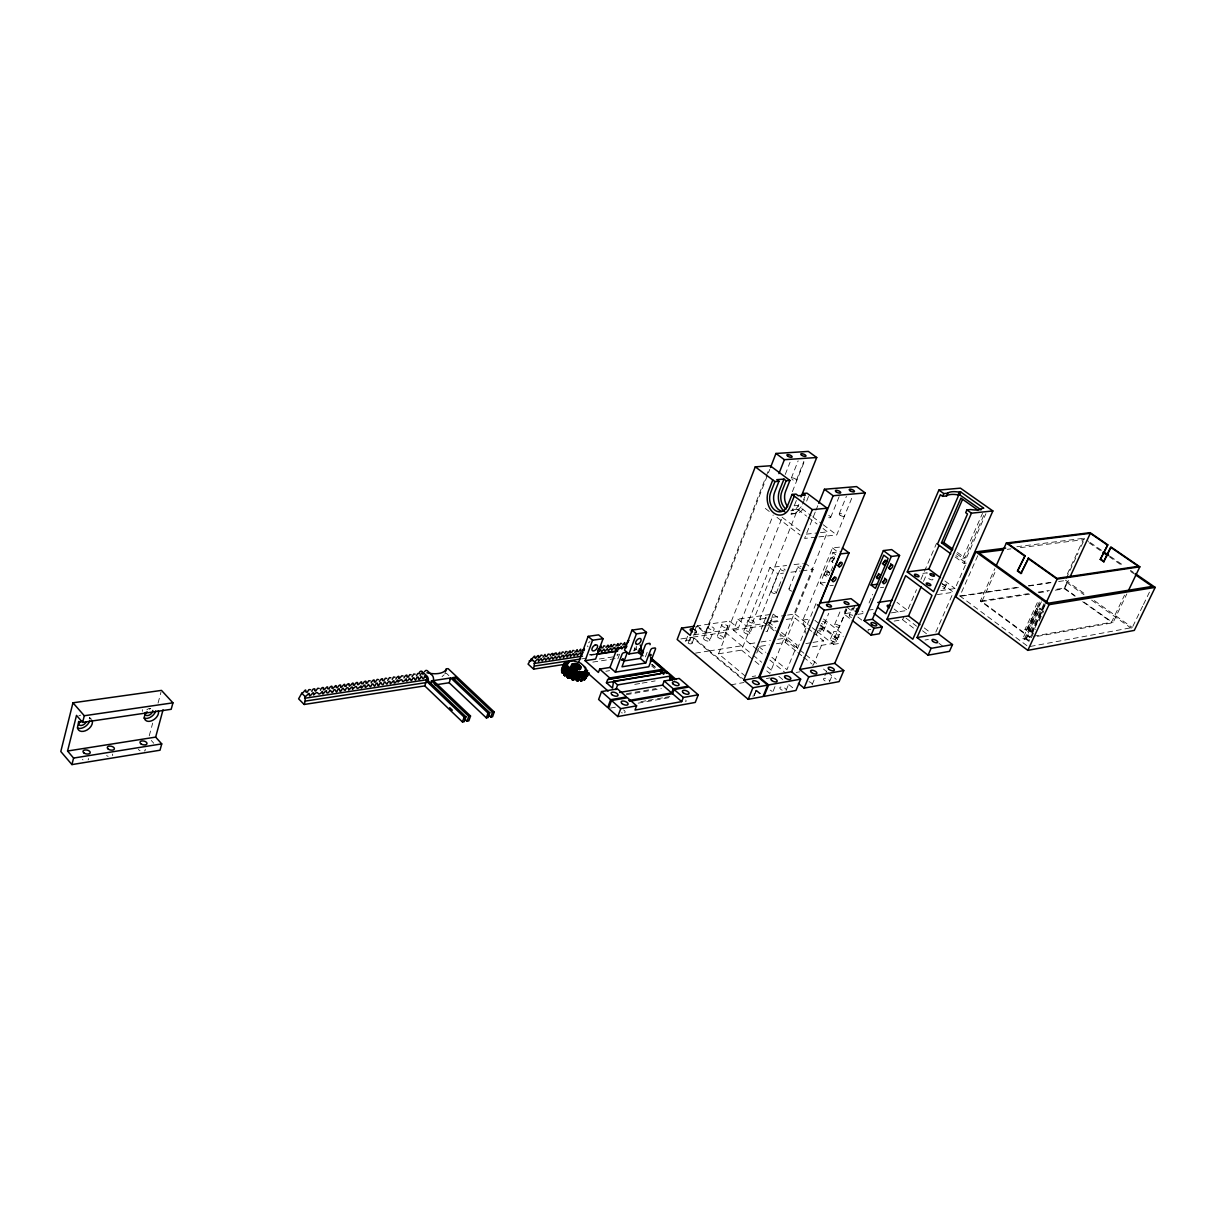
<?xml version="1.0" encoding="UTF-8"?>
<svg xmlns="http://www.w3.org/2000/svg" width="1216" height="1216" viewBox="0 0 1216 1216"><rect width="100%" height="100%" fill="white"/><g stroke="black" fill="none" stroke-linecap="round" stroke-linejoin="round"><path stroke-width="0.75" stroke-dasharray="5 3.75" d="M149.234 735.847L152.669 723.125M158.05 703.122L160.983 692.208M617.85 658.829L620.282 652.262M633.734 650.91L635.026 647.49M645.422 656.898L647.398 651.67M685.778 640.969L687.648 636.09M688.15 643.264L690.658 636.774M689.806 640.726L691.053 637.488M694.579 630.785L696.449 625.936L705.143 633.156L765.457 478.116M745.317 680.823L693.014 637.108L697.391 625.799L729.646 621.118L738.31 628.201L782.694 516.177M692.178 643.021L696.57 631.682M766.141 476.368L768.877 469.315M703.486 638.278L708.001 626.65M697.391 625.799L706.086 633.019L767.737 474.59M768.421 472.826L769.804 469.315M709.688 640.68A3.359 1.474 21.3 0 0 705.934 637.564A3.359 1.474 21.3 0 0 704.338 639.662A3.359 1.474 21.3 0 0 709.688 640.68L714.081 629.417A3.359 1.459 21.3 0 0 710.326 626.316A3.359 1.459 21.3 0 0 708.73 628.383A3.359 1.459 21.3 0 0 714.081 629.417M717.455 635.816L721.848 624.629M785.262 474.453L790.05 462.262M693.014 637.108L725.268 632.259L729.646 621.118M723.49 638.567A3.329 1.459 21.4 0 0 719.735 635.466A3.329 1.459 21.4 0 0 718.185 637.549A3.329 1.459 21.4 0 0 723.49 638.567L727.882 627.365A3.344 1.444 21.4 0 0 724.128 624.294A3.344 1.444 21.4 0 0 722.578 626.346A3.344 1.444 21.4 0 0 727.882 627.365M745.499 676.278L718.55 653.813L773.209 515.037M791.312 478.131L798.122 460.849M757.051 649.557L733.506 630.253L737.899 619.172L773.239 614.05L780.414 619.795M796.343 480.381L803.867 461.366M792.391 491.659L804.87 460.15M743.782 631.074L748.174 620.008M796.374 500.46L793.866 506.753A16.112 11.993 85.1 0 1 792.072 510.082M737.899 619.172L746.548 626.21L769.88 567.538L786.63 565.516M718.55 653.813L741.532 650.119L797.666 509.367L806.618 516.131M749.74 633.764A3.283 1.414 21.7 0 0 746.001 630.724A3.283 1.414 21.7 0 0 744.526 632.761A3.283 1.414 21.7 0 0 749.74 633.764L754.148 622.714A3.298 1.398 21.7 0 0 750.394 619.689A3.298 1.398 21.7 0 0 748.934 621.695A3.298 1.398 21.7 0 0 754.148 622.714M803.548 499.837L804.794 496.69M802.606 504.108L805.722 496.295M806.664 501.068L808.549 496.371M774.136 630.785L759.757 619.172L777.89 573.815L783.469 573.131M771.294 591.204L780.368 568.526M765.852 617.424L761.459 628.398A3.253 1.383 21.9 0 0 761.444 629.158M776.203 593.286L778.301 588.058M779 586.31L782.496 577.6M756.747 653.022L758.86 647.778M733.506 630.253L768.846 624.948L773.239 614.05M815.222 512.088L804.612 538.43L817.106 537.077M815.921 510.34L818.049 505.066M767.372 631.074L771.78 620.114M789.002 588.802L798.091 566.322A2.66 1.049 22 0 1 801.131 566.534M754.285 694.777L756.276 689.852M754.239 695.567L756.246 690.642M830.65 517.469L839.238 496.371M823.019 528.504L827.503 531.878L769.819 673.451L765.578 669.955M787.603 615.083L795.036 614.004L813.2 569.422L805.235 563.251M776.386 643.75L785.186 642.337L795.066 618.123L806.421 627.152M839.268 513.821L846.397 496.356M818.9 536.879L836.745 534.949L852.279 496.903M773.102 691.235L775.762 684.73M806.603 635.831L802.879 620.084L832.458 547.945L841.138 546.942M823.217 585.337L820.329 583.087L832.838 552.596L841.518 551.578M815.936 603.668L797.149 649.359L779.882 635.421M830.938 571.186L833.036 566.094M786.129 690.338L788.804 683.863M816.301 634.676L818.186 630.101M819.523 629.736A2.706 1.125 22.5 0 0 821.955 629.63L828.75 613.29M823.384 631.256L826.287 624.294M813.519 632.806L823.445 640.71L813.306 665.061L809.795 665.669M834.602 624.674L841.153 608.973M830.528 638.902L833.446 631.91M812.136 684.699L814.811 678.315M849.498 618.29L843.737 613.791L845.895 608.669M846.716 609.018L832.246 643.583L808.23 647.535M839.481 626.894A2.69 1.11 22.7 0 0 836.334 624.401A2.69 1.11 22.7 0 0 835.301 626.058A2.69 1.11 22.7 0 0 839.481 626.894L846.792 609.444M817.304 631.545L833.462 644.389L836.395 637.366L843.311 636.257M836.365 641.546A3.207 1.338 22.8 0 0 832.595 638.567A3.207 1.338 22.8 0 0 831.364 640.558A3.207 1.338 22.8 0 0 836.365 641.546L839.298 634.554A3.207 1.338 22.7 0 0 835.514 631.575A3.207 1.338 22.7 0 0 834.298 633.566A3.207 1.338 22.7 0 0 839.298 634.554M851.474 617.561A3.116 1.262 22.8 0 1 849.315 615.19L852.173 608.365M824.889 675.549L826.88 670.791M854.909 605.735L852.051 612.545L843.737 613.791M829.631 681.477L832.306 675.138M869.075 602.984L872.708 594.366M894.11 621.087L902.606 619.75L903.944 616.649M908.291 608.669L916.484 589.73M920.953 579.394L936.594 543.233M923.491 581.415L927.23 572.782L921.834 573.511M944.65 588.468L946.276 584.774A2.508 0.942 23.5 0 0 944.042 582.677M956.673 553.842L962.738 558.266L982.482 513.35M962.738 558.266L965.002 557.962L984.762 513.122M955.153 556.974L963.999 563.418L985.902 513.714M935.834 632.107L952.66 593.955M940.758 590.596L955.062 588.529L966.264 563.114L955.958 555.621M1026.897 645.666L959.895 595.992L978.971 552.93M1045.152 604.96L1029.998 637.701L980.339 601.054L994.87 568.617M1044.97 604.215L1029.83 636.926L981.874 601.555L995.646 570.836M1044.21 605.218L1031.898 631.834L1024.936 629.538L1038.753 599.564M1026.228 630.481L1040.06 600.506M1028.751 641.242L1026.152 639.312L1022.762 638.734L1036.716 608.517L1039.847 608L1042.477 609.9M1024.936 629.538L1028.037 628.991L1041.854 599.078M1028.295 630.116L1042.127 600.172M1024.054 639.692L1038.023 609.474L1040.106 609.125L1042.75 611.025L1029.526 639.555M1022.762 638.734L1025.894 638.172L1039.847 608M1026.152 639.312L1040.106 609.125M1030.864 632.016L1044.726 602.057M1031.35 637.701L1035.242 629.31M1039.118 620.92L1043.784 610.858M1067.39 573.906L1083.973 538.232L1088.624 541.439M1066.25 578.466L1078.06 553.067M1081.222 546.303L1083.578 541.211M1056.856 589.228L1064.319 588.073L1067.45 581.354M1055.321 590.186L1064.502 588.757L1068.423 580.351M1033.539 636.257L1111.53 622.242L1124.542 595.126M1037.37 636.363L1112.99 622.729L1126.822 593.925M1030.271 646.456L1132.278 627.532L1142.66 606.146M1143.466 604.504L1149.85 591.326M444.159 674.774L442.062 676.628M825.634 571.626L825.193 572.098A2.569 1.353 -52.3 0 0 824.433 574.879A2.569 1.353 -52.3 0 0 826.713 574.423L827.154 573.952A2.569 1.353 -52.3 0 0 827.914 571.17A2.569 1.353 -52.3 0 0 825.634 571.626L827.23 573.116M635.314 649.846L634.205 650.834L634.646 648.25L636.302 649.694L635.193 650.682L634.646 648.25L635.314 649.846L636.804 649.618M617.059 654.284L618.306 654.284L617.044 655.834M78.873 715.814L79.678 715.434A4.606 3.055 -37 0 1 80.758 715.16M796.206 672.463L799.9 671.81M730.983 684.806L743.964 682.51M766.354 678.558L769.91 677.92M640.923 701.693L646.471 700.705M648.31 700.386L655.698 699.063M657.552 698.744L663.085 697.756M664.924 697.437L672.311 696.13M610.447 708.077L615.995 707.089M638.142 703.152L671.384 697.239M752.202 676.537L755.729 675.914M626.331 694.686L661.428 688.606M924.981 640.042L928.37 639.464M626.498 693.698L650.59 689.548M652.43 689.229L656.138 688.59M634.752 684.38L640.315 683.438M642.17 683.118L649.587 681.872M651.442 681.568L655.15 680.93M833.462 644.389L840.362 643.249M805.874 643.568L811.148 642.717M812.911 642.428L823.445 640.71M605.857 671.262L609.566 670.654M760.517 646.289L769.333 644.875M749.922 643.72L759.21 642.246M761.064 641.957L770.336 640.482M777.769 639.312L785.186 638.142M695.552 653.114L708.578 651.046M709.521 650.894L741.714 645.802M599.306 658.996L614.323 656.686M980.339 601.054L1028.858 593.56M1038.19 592.116L1049.393 590.383M981.874 601.555L1029.618 594.168M1038.798 592.739L1047.979 591.31M592.815 662.097L616.968 658.342M581.628 658.874L587.267 658.008M891.358 612.864L907.546 610.386L897.013 602.376M589.471 654.801L595.065 653.95M589.973 655.029L593.697 654.466M858.055 614.323L864.698 613.305L861.901 611.146M591.204 655.211L594.898 654.649M746.548 626.21L763.268 623.717M765.122 623.443L778.134 621.498M693.956 634.828L705.143 633.156M706.086 633.019L738.31 628.201M959.895 595.992L1019.16 587.1M1028.417 585.717L1052.509 582.114M444.782 673.679L446.53 673.406L449.236 675.959M869.501 610.006L873.118 609.459M961.537 596.114L1019.418 587.419M1028.751 586.021L1051.156 582.662M1058.634 581.537L1064.228 580.701L1084.034 594.746M802.879 620.084L809.81 619.05M680.899 638.932L692.086 637.245L741.532 678.589M937.338 594.594L953.435 592.222L941.792 583.589M777.434 620.738L768.618 622.045L775.747 627.79M786.25 619.43L795.066 618.123M759.757 619.172L765.32 618.351M772.753 617.257L785.749 615.357M880.43 587.693L883.743 587.237M829.859 585.747L833.325 585.291M963.999 563.418L966.264 563.114M820.329 583.087L825.527 582.403M1007.198 549.343L1010.967 548.857M1020.376 547.656L1084.368 539.524M1016.865 546.714L1083.973 538.232M790.902 572.204L800.189 571.034M802.058 570.806L813.2 569.422M794.063 564.604L803.366 563.479M806.299 534.128L818.657 532.821M820.435 532.623L827.503 531.878M794.656 513.699L790.902 514.049A16.051 11.978 85.1 0 0 801.04 506.099M792.346 509.869L797.666 509.367M794.018 505.81L797.62 505.491L811.163 515.69M1090.174 542.503L1102.547 551.046M1110.299 556.396L1122.687 564.938M1130.424 570.289L1133.525 572.432M1088.989 542.716L1101.331 551.243M1109.053 556.563L1121.395 565.09M1130.652 571.474L1133.738 573.618M1065.459 580.169L1085.204 594.168M1094.324 600.628L1132.278 627.532M1091.649 600.157L1131.245 628.246M1064.319 588.073L1074.974 595.658M1084.094 602.148L1112.99 622.729M1064.502 588.757L1075.126 596.311M1082.711 601.722L1111.53 622.242M1036.716 608.517L1038.023 609.474M957.433 552.459L965.002 557.962M1028.037 628.991L1031.898 631.834M1025.894 638.172L1029.8 641.045M944.862 580.974L955.062 588.529M812.668 516.815L821.697 523.625M823.202 524.75L836.745 534.949M808.108 517.256L817.061 524.005M832.458 547.945L837.718 551.942M832.838 552.596L835.772 554.815M782.086 517.226L801.526 532.03M831.926 557.673L833.659 558.995M924.282 627.942L929.997 632.305M765.305 508.425L769.667 511.769M776.948 517.317L800.234 535.101M830.969 560.926L832.717 562.263M894.125 609.034L900.114 613.609M906.102 618.184L916.575 626.179M922.549 630.754L927.048 634.19M939.01 643.325L943.494 646.76M902.606 619.75L915.496 629.599M827.792 571.034L829.525 572.371A2.569 1.338 -52.3 0 1 829.282 574.727M826.85 574.271L828.582 575.609M824.554 575.016L826.287 576.354M846.61 606.966L852.203 611.314M857.812 617.014L862.129 620.373M769.88 567.538L777.89 573.815M823.536 619.035L843.6 634.843M814.872 620.342L819.189 623.747M820.618 624.887L836.395 637.366M820.086 625.541L840.621 641.79M795.036 614.004L810.783 626.514M812.212 627.654L816.498 631.058M807.834 628.292L812.09 631.682M781.432 632.381L797.103 644.997L786.965 669.651L767.22 653.494M768.846 624.948L778.377 632.654M779.745 633.749L798.471 648.858M799.946 650.043L804.369 653.615M805.843 654.801L817.638 664.331M823.49 669.043L826.318 671.338M827.746 672.478L836.258 679.349M785.186 642.337L796.434 651.426M797.833 652.566L802.058 655.971M803.457 657.111L811.893 663.921M758.754 646.562L765.806 652.338M758.48 650.727L764.18 655.394M769.88 660.075L785.551 672.919M725.268 632.259L751.701 654.026M753.13 655.196L761.687 662.249M767.402 666.946L773.102 671.642M778.818 676.354L783.104 679.881M788.819 684.578L793.106 688.104M741.532 650.119L759.924 665.289M756.793 690.414L761.094 694.002M755.866 690.582L760.167 694.184M652.369 664.514L655.211 666.961M651.457 664.24L655.758 667.934M651.624 665.912L654.466 668.344M151.255 740.453L153.763 743.25M89.589 717.349L91.322 719.325A8.345 5.518 -37.2 0 0 86.701 718.139M852.538 609.505A3.116 1.262 22.8 0 1 852.887 608M853.48 607.97A3.116 1.262 22.8 0 1 854.179 608.061M849.315 615.19A3.116 1.262 22.8 0 1 852.811 615.372M868.467 630.982A3.146 1.277 23.1 0 1 870.838 629.69M636.166 646.167A3.542 2.447 81.5 0 1 636.302 649.694M588.073 646.821A3.602 2.067 -48.6 0 1 587.51 645.863M588.605 642.854A3.602 2.067 -48.6 0 1 589.958 641.622M623.626 709.962A3.678 1.763 20.5 0 1 624.553 712.789M622.318 712.956A3.678 1.763 20.5 0 1 621.406 712.728M685.748 700.036A3.557 1.657 21.3 0 1 685.581 701.738M150.039 708.518A4.454 2.934 -38.9 0 1 149.659 709.46M142.454 711.345A4.454 2.934 -38.9 0 1 142.424 709.642M146.832 709.825A4.469 2.934 -38.9 0 1 150.754 708.366M145.175 749.269A3.572 1.915 12.2 0 1 144.309 751.017M140.083 750.713A3.572 1.915 12.2 0 1 138.411 749.284M108.163 756.322A3.633 1.946 11.6 0 1 106.567 755.562M112.282 754.057A3.633 1.946 11.6 0 1 112.586 755.607M88.464 758.495A3.663 1.976 11.1 0 1 88.038 759.954M83.053 759.924A3.663 1.976 11.1 0 1 82.308 759.483M89.528 717.562A8.345 5.518 -37.1 0 1 89.832 719.036M946.17 584.866A2.508 0.942 23.5 0 1 942.37 583.802M942.43 586.37A2.493 0.942 23.5 0 1 944.543 588.559A2.493 0.942 23.5 0 1 940.758 587.495M932.87 579.166A2.493 0.942 23.3 0 1 930.301 579.485A2.493 0.942 23.3 0 1 928.629 577.372M791.981 477.873A2.766 1.003 21.6 0 1 795.659 479.119A2.766 1.003 21.6 0 1 795.674 480.624A2.766 1.003 21.6 0 1 791.981 479.393M828.719 515.447A2.842 1.064 22 0 1 830.543 517.575A2.842 1.064 22 0 1 826.774 516.861M770.169 690.141A3.435 1.55 22.3 0 1 772.114 691.524M782.192 690.217A3.42 1.52 22.5 0 1 779.866 687.633A3.42 1.52 22.5 0 1 783.302 687.405A3.42 1.52 22.5 0 1 786.235 689.958M798.851 504.458A12.783 9.546 85.1 0 1 790.78 510.796M801.177 506.753A12.768 9.53 85.2 0 1 792.042 509.99M802.986 509.078A16.021 11.978 85.2 0 1 791.525 513.122M694.321 629.432A3.39 1.49 21.1 0 1 696.555 631.469A3.39 1.49 21.1 0 1 694.853 632.487M752.689 696.084A3.466 1.566 22.1 0 0 754.361 695.172L754.27 694.701A3.466 1.566 22.1 0 0 753.95 694.199M833.021 562.43A2.584 1.353 -52.6 0 1 833.355 559.33L833.811 558.843A2.584 1.353 -52.6 0 1 834.298 558.448M834.495 557.673A2.569 1.353 -52.6 0 0 832.063 557.521L831.607 557.992A2.569 1.353 -52.6 0 0 830.862 560.789A2.569 1.353 -52.6 0 0 833.127 560.363L833.583 559.877A2.569 1.353 -52.6 0 0 834.434 558.19M829.525 572.371A2.569 1.338 -52.3 0 0 827.366 572.949L826.926 573.435A2.569 1.338 -52.3 0 0 826.166 576.217A2.569 1.338 -52.3 0 0 828.446 575.761M818.946 628.216A3.192 1.338 22.6 0 1 823.475 630.922A3.192 1.338 22.6 0 1 819.022 630.709M822.548 621.346A3.192 1.322 22.5 0 1 826.074 623.261A3.192 1.322 22.5 0 1 825.132 624.705A3.192 1.322 22.5 0 1 821.286 623.291M809.05 681.72A3.374 1.474 22.8 0 1 812.121 683.878M825.071 680.96A3.344 1.459 22.9 0 1 824.98 678.239A3.344 1.459 22.9 0 1 829.722 681.112M767.478 630.724A3.253 1.383 21.9 0 1 765.928 631.499M800.508 568.526A2.66 1.049 22 0 1 798.03 566.443M784.198 570.973A2.675 1.064 21.8 0 1 780.611 569.377A2.675 1.064 21.8 0 1 781.842 568.206A2.675 1.064 21.8 0 1 785.232 570.015M771.005 618.458A3.268 1.368 21.9 0 1 770.336 620.54M766.141 618.64A3.268 1.368 21.9 0 1 766.171 617.181M820.739 627.882A2.706 1.125 22.5 0 1 821.955 629.63M792.057 591.204A2.645 1.079 22 0 1 788.926 589.076A2.645 1.079 22 0 1 792.042 588.985M775.109 593.666A2.66 1.094 21.8 0 1 771.522 592.07A2.66 1.094 21.8 0 1 772.768 590.854A2.66 1.094 21.8 0 1 776.127 592.663M689.928 640.771L689.107 640.452A3.39 1.505 21.1 0 0 685.824 640.771A3.39 1.505 21.1 0 0 688.013 643.218L688.834 643.538A3.39 1.505 21.1 0 0 692.132 643.218A3.39 1.505 21.1 0 0 689.928 640.771M840.013 515.143A2.827 1.049 22.2 0 0 844.406 516.116A2.827 1.049 22.2 0 0 841.092 513.638A2.827 1.049 22.2 0 0 840.013 515.143"/><path stroke-width="1.5" d="M585.656 677.905C596.752 667.037 577.782 677.874 584.379 671.414L587.51 670.776L586.614 669.758M578.284 680.656C573.146 678.194 567.857 681.857 572.736 670.077L567.188 665.532L566.702 663.602L568.085 661.656L573.587 660.957L580.534 663.1L585.702 667.69L584.714 672.965L585.793 670.138M310.49 689.73L308.955 689.578L307.025 692.406M319.2 688.438L317.695 688.286L315.658 691.129M336.254 687.648C336.65 682.404 334.233 688.241 332.454 688.621M353.278 685.201C353.658 679.881 351.242 685.596 349.509 686.082M370.226 680.869L368.798 680.717L366.791 683.498M576.338 674.272L574.56 675.321L572.873 673.193L571.201 677.798L568.814 678.133L567.249 677.342L567.659 675.868L564.406 675.473L566.762 668.998L565.942 667.462L566.884 664.863L565.805 666.976L565.774 666.201L567.538 662.051L565.774 667.067L563.251 667.478L570.714 672.129L578.679 676.202L579.895 676.233L580.108 674.682L583.194 676.278L583.999 675.99L582.844 674.348L584.379 671.414L580.822 680.686L582.236 680.382M378.526 679.638L377.218 679.41L375.106 682.252M386.764 678.406L385.35 678.254L383.694 680.884M390.868 677.798L389.454 677.646L387.691 680.337M394.957 677.19L393.543 677.038L392.206 679.394M403.074 675.99L401.797 675.762L399.243 678.65M411.145 674.789L409.762 674.637L408.014 677.312M415.158 674.196L413.774 674.044L412.026 676.704M419.155 673.603L417.681 673.542L416.45 675.777M567.142 664.255C560.272 663.784 563.54 670.168 566.717 664.21M542.245 655.333L541.135 655.105L539.25 657.734M549.389 654.269L548.188 654.117L546.607 656.579M563.54 652.171L562.354 652.019L561.199 654.01M305.915 692.071C306.158 686.721 303.863 693.257 301.766 693.196L298.619 698.835L304.152 704.474L424.764 685.9L462.49 721.97L464.299 721.666L465.956 716.786L428.716 681.31L425.828 682.662L424.764 685.9M567.051 651.654L565.866 651.502L564.65 653.585M574.028 650.621L572.858 650.469L571.702 652.445M314.67 690.764C316.221 686.934 311.494 689.244 311.874 691.478M323.35 689.472C324.763 685.535 320.294 688.134 320.462 690.262M580.67 651.198L580.716 649.177L578.238 651.852M327.666 688.818C328.107 683.757 325.432 689.502 323.836 689.913M331.968 688.18C333.078 683.939 329.126 687.344 328.882 689.122M340.541 686.903C341.757 682.769 337.82 685.93 337.455 687.83M349.038 685.642C350.269 681.507 346.058 684.699 345.982 686.569M604.899 646.03L603.866 645.818L602.558 647.93M357.474 684.38C358.69 680.23 354.525 683.483 354.434 685.307M361.669 683.757C362.079 678.741 359.708 684.486 357.945 684.821M615.007 644.541L613.791 644.465L612.241 646.821M365.864 683.134C367.247 679.136 363.022 681.948 362.961 683.985M621.68 643.553L620.555 643.386L619.43 645.331M374.178 681.887C375.273 677.722 371.594 681.112 371.184 682.799M382.447 680.656C383.648 676.491 379.909 679.774 379.468 681.568M398.802 678.224C400.034 674.211 396.386 677.266 395.854 679.121M406.904 677.008C407.983 672.874 404.411 676.248 403.97 677.905M422.925 674.622C424.202 670.7 420.341 673.588 420.143 675.442M534.782 657.947C535.42 653.129 533.11 658.783 531.331 658.935L528.063 664.088L533.611 669.119L565.516 664.21M538.384 657.4C539.63 653.478 536.454 656.64 535.663 658.282M545.543 656.336L545.011 654.451L542.944 657.157M552.672 655.272C554.238 651.73 550.27 653.98 550.27 655.971M556.214 654.755C557.886 651.381 553.584 653.266 553.918 655.363M559.74 654.223L559.755 652.278L557.536 654.74M570.258 652.658C570.958 648.128 568.647 653.19 567.112 653.585M577.22 651.624L577.25 649.694L574.773 652.369M584.136 650.59L584.425 649.07M601.221 648.037L601.19 646.137L598.926 648.706M607.985 647.034L608.03 645.118L605.948 647.429M611.344 646.532L611.314 644.632L608.79 647.353M618.047 645.529L618.108 643.629L615.874 646.106M624.705 644.541L624.766 642.641L622.622 645.027M424.749 676.066L426.983 678.194L425.828 682.662L305.186 701.1L304.152 704.474M564.315 675.412C561.564 670.958 568.541 670.396 567.629 666.231L564.406 675.473M72.96 702.802L60.8 751.518L71.926 764.59L160.01 750.226L161.743 743.888L155.648 737.109L67.564 751.017L76.502 715.403L82.612 722.395L171.182 709.293L172.946 702.833L161.485 690.399L72.96 702.802L84.299 715.738L82.612 722.395M71.926 764.59L73.583 758.07L67.564 751.017M155.648 737.109L163.035 709.84M564.817 673.436L561.594 672.007L564.908 662.857L567.218 663.799M578.223 679.303L580.853 672.083L583.65 671.703L582.707 674.318L580.169 674.698L577.798 680.914M305.186 701.1L305.094 696.586L301.766 693.196M449.662 679.06L450.771 677.95L487.996 713.032L489.774 712.728L488.102 717.562L486.324 717.866L449.16 682.754L435.191 684.897M566.838 663.024L565.774 666.201M430.434 684.106L431.498 680.884L450.771 677.95L449.16 682.754M567.918 663.906L569.544 661.094M445.314 672.083L446.378 668.891L448.111 668.633L494.243 711.968L492.571 716.786L490.808 717.09L488.057 714.491M454.191 680.458L455.255 677.266L492.495 712.272L494.243 711.968M567.735 675.929L569.331 671.278L565.394 670.016M462.49 721.97L464.147 717.09L465.956 716.786M467.066 721.179L468.738 716.315L470.531 716.011L468.859 720.875L467.066 721.179L464.406 718.656M486.324 717.866L487.996 713.032M490.808 717.09L492.495 712.272M533.611 669.119L534.675 661.945L537.487 659.087L538.384 659.148L538.49 661.367L541.181 658.525L542.093 660.82L544.768 657.993L545.68 660.288L548.355 657.446L549.252 659.741L551.927 656.914L552.809 659.209L555.484 656.382L556.366 658.677L559.026 655.85L559.907 658.13L562.461 655.348L563.342 655.409L563.434 657.598L565.987 654.816L566.854 654.877L566.945 657.066L569.498 654.284L570.365 654.345L570.456 656.549L572.994 653.767L573.861 653.828L573.937 656.017L576.582 653.22L577.266 655.485L580.488 652.642L581.385 654.892L583.042 652.445M564.908 662.857L561.579 670.244L563.206 664.726M561.488 670.183L563.418 664.726M562.795 667.508L564.68 662.857M561.625 672.129L563.616 667.204M561.898 672.6L563.494 667.934M562.081 672.737L563.631 668.07M562.187 672.798L563.95 668.253M562.415 672.889L564.194 668.329M563.859 675.002L566.246 668.77M566.246 668.146L567.188 665.532M565.258 671.855L566.702 668.83M564.634 675.579L566.823 669.469M564.878 675.64L566.656 671.065M567.279 669.53L568.206 666.915L566.945 669.18M565.106 675.67L566.762 671.065M567.978 670.214L568.921 667.614M568.678 671.05L566.914 675.64L569.742 668.283L567.355 677.479M567.249 675.686L569.118 671.171M567.462 675.762L569.331 671.278M570.866 667.356C570.441 660.622 582.236 664.012 580.898 668.678C578.01 670.518 570.258 667.903 572.052 664.073M567.507 677.616L570.654 668.922C564.513 676.993 577.326 669.241 570.79 677.616M571.322 667.113L572.508 663.83M567.614 677.677L569.27 673.071M571.885 666.961L573.07 663.678M568.13 677.95L569.787 673.36M568.237 678.011L570.015 673.451M568.48 678.087L570.38 673.527M570.714 672.129L571.657 669.53M571.961 668.511L573.739 663.602M568.814 678.133L570.578 673.527M568.997 678.102L570.669 673.497M572.706 668.511L574.484 663.602M571.794 672.691L572.736 670.077L580.853 672.083L578.071 679.531M570.304 677.616L572.143 672.995M575.274 663.678L573.496 668.602L575.974 669.302L577.752 664.392M570.578 677.586L572.341 672.995M574.317 668.77L576.095 663.845M571.414 677.981L573.876 670.578L572.721 673.102M571.459 678.118L573.116 673.451M575.153 668.998L576.931 664.088M571.702 679.303L573.344 674.637L571.885 679.516M572.082 679.638L573.648 674.971M574.104 673.634L575.046 671.019M572.189 679.683L573.982 675.138M578.603 662.644L588.134 636.363L598.622 634.858L603.06 638.704L595.597 659.087L585.124 660.698L592.572 640.224L603.06 638.704M572.888 679.911L574.682 675.351M576.749 669.666L578.527 664.757M573.131 679.972L574.925 675.382M575.29 673.998L576.232 671.399L574.894 678.908L577.433 671.688M573.359 679.972L575.305 675.26M574.226 678.984L575.898 674.394M577.463 670.092L579.242 665.167M574.271 678.954L576.141 674.272M574.575 678.862L578.618 671.901L577.661 674.515L576.673 674.363M578.694 668.891L579.88 665.623M575.198 679.06L576.87 674.47M575.426 679.242L577.038 674.591M579.226 669.378L580.412 666.094M579.637 669.849L580.838 666.581M578.086 675.853L576.566 680.595L578.436 676.111M577.661 674.515L578.801 674.637L579.758 672.038M576.886 680.762L578.801 676.233M577.114 680.838L578.907 676.248M578.102 680.899L580.503 674.774M580.822 680.686L578.938 679.41L580.716 674.88M579.135 679.516L580.807 674.926M580.929 674.652L581.871 672.038L580.108 674.682M581.856 674.515L582.814 671.916M580.731 680.626L582.403 676.035M581.05 680.793L583.574 674.272L586.811 674.895L584.698 673.026M581.294 680.854L583.68 674.318M584.03 673.664L585.109 670.974M581.522 680.869L583.3 676.278M584.516 673.223L586.051 668.982M585.99 669.575L584.759 672.934L585.458 670.624M582.069 680.793L583.954 675.868M585.656 675.154L583.969 679.729L584.881 679.075M585.884 675.23L584.09 679.774L582.008 678.893M586.431 673.77L587.556 670.67M584.334 679.835L586.127 675.26M584.562 679.85L587.495 672.372L585.063 671.186M585.063 679.577L587.495 672.372M585.778 677.935L587.997 672.828M615.372 672.144L621.954 654.421A1.839 1.034 -49 0 1 623.854 652.688L626.149 652.338A1.839 1.034 -49 0 1 626.894 653.661L621.999 666.794L645.711 663.009L650.621 650.028A1.809 1.018 -49.4 0 1 652.475 648.31L654.71 647.961A1.809 1.003 -49.5 0 1 655.424 649.283L648.797 666.748L615.372 672.144L609.991 667.447L599.67 669.089L598.424 672.448L585.124 660.698M609.991 667.447L616.558 649.739A1.839 1.049 -49 0 1 618.442 648.006L620.738 647.657A1.839 1.034 -49 0 1 621.574 648.721L621.346 646.517L619.415 648.706M601.54 691.585L598.622 699.474L607.696 707.59L610.645 699.686L626.514 696.92L617.424 688.894L601.54 691.585L610.645 699.686M669.621 680.519L671.399 675.914L667.31 672.402L613.533 681.294L612.514 688.134L606.45 682.769L607.635 679.562L609.353 679.045L663.146 670.214L663.541 669.165L653.494 660.531L650.15 661.063M609.353 679.045L609.748 677.966L663.541 669.165M638.978 652.414L646.502 632.411L642.063 628.657L632.001 630.101L624.538 650.15L628.93 653.95L638.978 652.414L642.96 655.834M698.258 694.792L683.301 697.467L681.69 701.617L634.995 710.068L636.591 705.827L627.426 697.741L611.557 700.507L608.608 708.396L617.758 716.574L695.248 702.438L698.258 694.792L689.122 686.979L674.166 689.578L672.57 693.728L629.569 701.298M628.93 653.95L636.424 633.87L646.502 632.411M615.874 689.639L617.637 684.912L671.399 675.914M617.758 716.574L620.738 708.67L636.591 705.827M623.914 660.957L640.346 658.388L645.225 645.407A1.809 1.018 -49.4 0 1 647.079 643.705L649.314 643.355A1.809 1.018 -49.4 0 1 650.028 644.678M663.146 670.214L661.428 670.73L660.227 673.862L606.45 682.769M694.579 626.21L681.538 628.11L677.175 639.494L748.22 699.322L763.025 696.57L767.706 685.11L758.586 677.525L743.766 680.139L812.318 509.626L827.184 508.227L758.586 677.525M619.582 692.482L662.598 685.11L664.194 680.975L679.166 678.437L688.21 686.204L673.254 688.803L664.194 680.975M666.9 673.436L667.31 672.402M787.664 506.677A12.768 9.53 85.2 0 1 785.597 491.34L789.898 480.442L770.245 465.789L755.273 466.838L690.232 635.39L681.538 628.11M628.657 700.492L671.658 692.938L673.254 688.803M770.488 467.552L775.96 453.462L808.336 451.41L816.726 457.52L801.025 496.918M772.783 479.97L768.482 490.96A16.142 11.993 85.1 0 0 773.71 512.939A16.142 11.993 85.1 0 0 789.883 507.118L794.261 496.082M781.113 511.009A12.829 9.546 85.1 0 1 774.638 492.252L778.954 481.293L774.957 481.597L770.655 492.586A12.859 9.546 85.1 0 0 774.805 510.112A12.859 9.546 85.1 0 0 787.694 505.461L792.057 494.441L796.054 494.091L798.243 495.748L805.418 495.125L803.229 493.483L806.983 493.164L827.184 508.227M778.924 473.617L784.381 459.694L816.726 457.52M789.898 480.442L786.129 480.73L783.97 479.104L779.669 490.033A16.051 11.978 85.1 0 0 784.837 511.86M786.129 480.73L781.827 491.659A12.783 9.546 85.1 0 0 785.946 509.048M818.748 503.318L824.418 489.273L856.566 486.582L865.26 492.921L791.555 671.734L759.514 677.373L833.142 495.733L865.26 492.921M748.22 699.322L752.902 687.785L767.706 685.11M800.645 679.166L768.634 684.942L763.967 696.403L795.963 690.46L800.645 679.166L791.555 671.734M819.812 603.759L840.347 553.934L849.026 552.915L828.491 602.482M799.687 669.484L824.235 610.174L859.317 605.036L834.754 663.343L799.687 669.484L808.762 676.871L843.782 670.578L839.086 681.629L804.08 688.119L798.38 683.438M804.08 688.119L808.762 676.871M856.398 614.566L883.363 550.59L891.662 549.586L899.566 555.454L872.404 619.278L864.12 620.555L891.267 556.472L899.566 555.454M871.112 585.078L883.743 555.15L888.136 558.418L875.444 588.392L871.112 585.078L877.754 584.182M871.112 635.132L874.03 628.277L882.314 626.939L879.381 633.779L871.112 635.132L852.386 620.54M992.864 510.948L971.462 513.167L917.046 637.564L938.509 633.946L992.864 510.948L960.427 488.148L938.874 490.078L885.962 613.7L877.8 607.438M886.966 619.309L905.662 575.685L931.973 595.384L912.821 639.221L886.966 619.309L908.534 615.934L919.98 624.659M938.874 490.078L943.814 493.574L947.69 493.21A24.898 8.527 23.2 0 1 951.186 491.857L952.143 491.735A24.898 8.527 23.2 0 1 959.226 492.161L960.762 492.009L983.759 508.212L982.239 508.364A24.806 8.482 23.1 0 1 970.748 509.534L966.887 509.93L965.686 512.696L967.51 514.003L933.599 591.645L907.258 571.961L940.378 494.73L942.628 496.326L946.504 495.961A24.882 8.558 23.2 0 1 958.056 494.882L959.576 494.745L981.023 509.869M942.628 496.326L943.814 493.574M946.504 495.961L947.69 493.21M958.056 494.882L959.226 492.161M958.892 494.669L937.49 544.114L950.745 553.766M959.576 494.745L960.762 492.009M908.534 615.934L921.242 586.598M907.258 571.961L928.826 569.103L939.041 545.513M952.113 550.544L941.503 542.822L960.898 498.104L977.862 510.082M941.503 542.822L943.798 542.549L962.434 499.609M928.082 655.181L931.091 648.356L952.493 644.586L949.483 651.335L928.082 655.181L873.909 613.396M1005.693 548.112L975.855 551.882L955.928 596.95L1027.824 650.362L1134.3 630.405L1155.2 587.389L1135.075 573.496M996.406 565.212L1006.346 543.02L1090.129 532.669L1107.791 544.814L1100.328 559.406L1107.791 544.814M1017.488 571.034L1025.073 555.742L1017.488 571.034L1020.923 573.511L1028.538 558.205L1056.932 578.375L1138.358 566.322L1110.558 547.215L1103.702 561.746L1100.328 559.406M1020.923 573.511L1028.538 558.205M1045.958 603.227L1057.13 579.105L1139.848 566.823L1128.463 590.535M1027.824 650.362L1049.028 604.671L1155.2 587.389M1069.989 576.992L1090.326 533.322L1107.168 544.89M1103.702 561.746L1111.181 547.139L1139.848 566.823M564.163 663.1L566.17 664.954M626.088 647.702L626.909 646.137M581.978 651.092L584.303 648.706M586.218 677.859L585.823 676.947M625.678 644.769L628.079 642.154M585.276 668.146L584.258 667.067M579.834 674.743L578.801 674.637M625.586 648.189L624.264 646.076L622.075 648.751M565.166 674.074L563.738 674.865M607.635 679.562L661.428 670.73M73.583 758.07L161.743 743.888M455.255 677.266L452.534 677.677L489.774 712.728M643.446 651.472L640.604 649.04L639.114 649.253L643.37 652.916M534.706 666.034L579.758 659.163M305.094 696.586C307.283 696.297 309.594 689.943 309.442 695.841C311.478 696.054 314.062 689.229 313.652 694.974C319.702 688.332 316.434 698.364 322.422 691.433C322.134 697.209 324.459 690.962 326.496 690.688C325.979 694.686 328.989 693.059 329.931 690.202C331.862 690.551 331.588 695.415 334.005 689.7C336.452 688.651 335.479 695.354 337.957 689.472C340.769 686.462 338.443 693.196 341.225 690.825C343.52 685.049 343.292 690.582 345.177 690.445C346.195 687.04 348.931 686.645 348.597 690.019C350.421 689.305 352.898 683.787 352.549 689.335C359.647 681.553 353.643 693.059 361.015 685.915C360.59 691.418 363.022 684.669 365.043 684.988C364.177 689.837 367.475 686.098 368.418 684.395C369.862 685.672 369.968 688.986 372.248 683.909C374.376 683.438 373.586 689.411 376.018 683.666C378.814 680.975 376.398 687.633 379.179 685.003C381.626 678.999 380.851 685.763 383.131 684.593C385.335 679.136 385.366 683.711 386.931 684.198C387.813 681.431 390.883 679.774 390.245 683.726C392.099 683.331 394.546 677.434 394.09 683.012C396.082 683.59 398.422 676.658 398.073 682.054C405.186 675.169 399.441 686.28 406.266 678.817C405.399 683.514 408.546 679.987 409.518 678.239C410.81 679.182 410.902 683.058 413.014 677.935C415.401 676.628 414.337 683.529 416.86 677.54C419.55 674.91 417.301 681.598 419.946 678.756C422.423 672.98 421.374 679.729 423.7 678.467C425.311 673.968 426.421 676.446 426.983 678.194M304.578 698.273L426.451 679.805L428.123 681.401A3.891 2.432 81.7 0 0 426.953 676.05L422.499 671.81A3.876 2.417 81.8 0 0 419.216 672.919M534.128 663.48L582.525 656.154M595.551 654.178L617.895 650.788M596.752 654.375L617.12 651.274M341.012 687.344C342.684 686.903 345.329 681.051 344.812 686.462M529.142 661.018L532.866 660.455M84.299 715.738L172.946 702.833M877.77 602.467L892.194 600.339M819.63 603.136L851.063 598.652L859.317 605.036M1003.443 549.814L978.971 552.93L1048.648 603.166L1152.236 586.401L1135.273 574.682M1090.326 533.322L1007.897 543.537L1025.073 555.742M783.97 479.104L776.781 479.666L778.954 481.293M597.71 650.058L597.998 652.384L600.689 649.618L601.494 651.867L604.002 649.116L604.884 651.35L607.392 648.614L608.274 650.834L610.766 648.113L611.648 650.332L614.034 647.642L614.931 647.611L615.387 649.77L618.093 647.018L618.351 649.314M143.914 718.048L145.403 718.443A8.071 5.29 -38.9 0 0 155.724 710.95M692.527 631.894L692.406 631.849A3.39 1.49 21.1 0 1 690.202 629.417A3.39 1.49 21.1 0 1 693.485 629.113M568.526 662.112L566.945 662.082L567.978 663.526M1104.098 552.125L1108.749 555.332M1102.882 552.307L1107.502 555.499M1100.966 559.314L1104.326 561.655M966.887 509.93L971.462 513.167M1006.346 543.02L1024.374 555.834M1027.839 558.296L1057.13 579.105M1018.172 570.942L1021.622 573.405M975.855 551.882L1049.028 604.671M943.798 542.549L952.888 549.161M775.96 453.462L784.381 459.694M824.418 489.273L833.142 495.733M928.826 569.103L940.485 577.737M883.363 550.59L891.267 556.472M755.273 466.838L774.957 481.597M792.057 494.441L812.318 509.626M842.445 547.945L849.026 552.915M938.509 633.946L952.493 644.586M917.046 637.564L931.091 648.356M872.404 619.278L882.314 626.939M864.12 620.555L874.03 628.277M817.319 604.762L824.235 610.174M834.754 663.343L843.782 670.578M759.514 677.373L768.634 684.942M743.766 680.139L752.902 687.785M632.001 630.101L636.424 633.87M650.545 657.567L676.111 679.516M650.469 659.026L666.11 672.448M670.366 676.111L674.622 679.774M638.233 650.834L642.489 654.497M660.972 670.381L663.814 672.828M669.499 677.722L672.342 680.154M638.157 652.278L640.999 654.725M660.896 671.855L663.738 674.302M640.346 658.388L645.711 663.009M674.166 689.578L683.301 697.467M662.598 685.11L671.658 692.938M672.57 693.728L681.69 701.617M588.134 636.363L592.572 640.224M599.67 669.089L609.748 677.966M613.533 681.294L617.637 684.912M586.173 671.673L608.061 691.083M611.557 700.507L620.738 708.67M531.331 658.935L534.675 661.945M470.531 716.011L433.291 680.61A3.876 2.432 81.7 0 0 432.136 675.275L427.667 671.034A3.876 2.417 81.8 0 0 425.6 670.578M431.498 680.884L468.738 716.315M464.147 717.09L426.922 681.583L426.451 679.805M449.692 707.712L452.352 710.25M885.096 560.135A2.523 1.292 -53 0 1 884.169 562.278L883.728 562.765A2.523 1.292 -53 0 1 882.33 563.525M878.575 573.542A2.523 1.277 -52.8 0 1 877.724 576.095L877.283 576.582A2.523 1.277 -52.8 0 1 876.341 577.22M856.398 608.927A3.116 1.262 22.8 0 1 857.858 610.918A3.116 1.262 22.8 0 1 855.106 611.025M890.72 563.57A2.538 1.277 -53 0 1 890.598 565.805A2.538 1.277 -53 0 1 888.41 567.735M884.564 578.102A2.523 1.277 -52.7 0 1 884.458 580.321A2.523 1.277 -52.7 0 1 882.269 582.251M640.178 644.997A3.526 2.447 81.5 0 1 640.604 649.04M627.456 642.078A3.526 2.447 81.6 0 1 629.082 640.482M424.612 671.627A3.876 2.417 81.8 0 1 424.886 671.171M446.378 668.891A20.87 10.078 17.4 0 1 426.907 672.798M152.775 710.494A4.469 2.934 -38.9 0 1 152.654 711.406M152.274 712.333A4.469 2.934 -38.9 0 1 146.938 715.555L146.118 715.327A4.469 2.934 -38.9 0 1 144.917 713.427M147.318 711.892A4.454 2.934 -38.9 0 1 145.282 712.637M86.047 722.152A4.621 3.055 -37.1 0 1 83.63 724.63L82.566 725.146A4.621 3.055 -37.1 0 1 78.31 723.292M78.402 722.365A4.621 3.055 -37.1 0 1 78.782 721.407M82.019 720.966A4.606 3.055 -37 0 1 81.031 721.666L79.982 722.182A4.606 3.055 -37 0 1 78.918 722.456M158.293 710.737A8.086 5.29 -39 0 1 155.876 717.957A8.086 5.29 -39 0 1 148.018 721.346L146.528 720.951A8.086 5.29 -39 0 1 146.346 712.5M92.127 720.526A8.345 5.518 -37.2 0 1 87.187 729.919L85.272 730.831A8.345 5.518 -37.2 0 1 77.885 728.992A8.345 5.518 -37.2 0 1 81.062 720.83M89.65 720.708A8.345 5.518 -37.1 0 1 84.588 726.94L82.688 727.852A8.345 5.518 -37.1 0 1 77.353 728.019M889.382 607.894A3.07 1.216 23.1 0 1 887.209 605.568A3.07 1.216 23.1 0 1 890.629 605.781M840.393 562.324A2.584 1.353 -52.6 0 1 837.322 565.44M834.313 577.114A2.569 1.338 -52.3 0 1 831.242 580.23M621.893 659.938C623.854 661.945 623.808 656.23 621.893 659.938M649.678 655.591C651.548 657.598 651.624 651.882 649.678 655.591M879.457 577.418L879.016 577.889A2.523 1.277 -52.8 0 1 876.842 578.33A2.523 1.277 -52.8 0 1 877.618 575.609L878.058 575.138A2.523 1.277 -52.8 0 1 880.232 574.682A2.523 1.277 -52.8 0 1 879.457 577.418M884.518 561.275L884.078 561.762A2.538 1.292 -53 0 0 883.302 564.498A2.538 1.292 -53 0 0 885.476 564.072L885.917 563.586A2.538 1.292 -53 0 0 886.692 560.85A2.538 1.292 -53 0 0 884.518 561.275M595.126 645.088L594.396 645.483A3.602 2.067 -48.7 0 0 591.903 649.405A3.602 2.067 -48.7 0 0 594.366 650.697L595.11 650.302A3.602 2.067 -48.7 0 0 597.588 646.38A3.602 2.067 -48.7 0 0 595.126 645.088M884.017 583.574L883.622 583.604A2.523 1.277 -52.7 0 1 883.257 581.552A2.523 1.277 -52.7 0 1 885.582 579.333L885.993 579.302A2.523 1.277 -52.7 0 1 886.342 581.354A2.523 1.277 -52.7 0 1 884.017 583.574M833.416 581.552L832.99 581.582A2.569 1.338 -52.3 0 1 832.565 579.485A2.569 1.338 -52.3 0 1 834.951 577.22L835.377 577.205A2.569 1.338 -52.3 0 1 835.802 579.287A2.569 1.338 -52.3 0 1 833.416 581.552M890.158 569.058L889.762 569.073A2.538 1.277 -53 0 1 889.413 567.006A2.538 1.277 -53 0 1 891.738 564.786L892.149 564.756A2.538 1.277 -53 0 1 892.498 566.823A2.538 1.277 -53 0 1 890.158 569.058M839.496 566.762L839.07 566.778A2.584 1.353 -52.6 0 1 838.66 564.68A2.584 1.353 -52.6 0 1 841.046 562.4L841.472 562.385A2.584 1.353 -52.6 0 1 841.882 564.498A2.584 1.353 -52.6 0 1 839.496 566.762M636.652 644.358L636.15 644.161A3.526 1.991 -49.3 0 1 636.47 640.634A3.526 1.991 -49.3 0 1 640.087 638.476L640.589 638.674A3.526 1.991 -49.3 0 1 640.27 642.2A3.526 1.991 -49.3 0 1 636.652 644.358M759.027 683.681L758.921 683.225A3.481 1.55 22.1 0 0 755.379 680.869A3.481 1.55 22.1 0 0 752.491 681.583L752.582 682.039A3.481 1.55 22.1 0 0 756.139 684.395A3.481 1.55 22.1 0 0 759.027 683.681M871.872 624.568A3.146 1.277 23.1 0 0 876.721 625.541A3.146 1.277 23.1 0 0 872.982 622.653A3.146 1.277 23.1 0 0 871.872 624.568M611.937 694.625A3.663 1.733 20.3 0 0 617.865 695.689A3.663 1.733 20.3 0 0 613.928 692.208A3.663 1.733 20.3 0 0 611.937 694.625M673.223 684.106A3.557 1.642 21.1 0 0 678.938 685.155A3.557 1.642 21.1 0 0 675.017 681.781A3.557 1.642 21.1 0 0 673.223 684.106M621.984 703.547A3.678 1.748 20.5 0 0 627.942 704.596A3.678 1.748 20.5 0 0 623.96 701.085A3.678 1.748 20.5 0 0 621.984 703.547M683.225 692.725A3.572 1.657 21.3 0 0 688.955 693.774A3.572 1.657 21.3 0 0 685.003 690.369A3.572 1.657 21.3 0 0 683.225 692.725M141.056 743.934A3.572 1.9 12.3 0 0 146.908 743.918A3.572 1.9 12.3 0 0 142.546 740.909A3.572 1.9 12.3 0 0 141.056 743.934M108.254 749.117A3.633 1.946 11.7 0 0 114.274 749.162A3.633 1.946 11.7 0 0 109.957 746.092A3.633 1.946 11.7 0 0 108.254 749.117M83.98 752.993A3.678 1.976 11.2 0 0 90.09 753.038A3.678 1.976 11.2 0 0 85.758 749.922A3.678 1.976 11.2 0 0 83.98 752.993M932.915 641.425A3.131 1.262 23.8 0 0 937.688 642.367A3.131 1.262 23.8 0 0 933.888 639.479A3.131 1.262 23.8 0 0 932.915 641.425M915.055 575.609A2.508 0.958 23.2 0 0 918.977 576.582A2.508 0.958 23.2 0 0 916.165 574.302A2.508 0.958 23.2 0 0 915.055 575.609M926.866 584.44A2.523 0.958 23.3 0 0 930.802 585.413A2.523 0.958 23.3 0 0 927.975 583.118A2.523 0.958 23.3 0 0 926.866 584.44M930.574 575.031A2.493 0.942 23.3 0 0 934.466 575.989A2.493 0.942 23.3 0 0 931.654 573.739A2.493 0.942 23.3 0 0 930.574 575.031M850.014 490.671A2.842 1.018 22.1 0 0 854.422 491.659A2.842 1.018 22.1 0 0 851.078 489.212A2.842 1.018 22.1 0 0 850.014 490.671M836.213 491.857A2.858 1.034 22 0 0 840.666 492.86A2.858 1.034 22 0 0 837.322 490.382A2.858 1.034 22 0 0 836.213 491.857M771.674 680.458A3.45 1.535 22.3 0 0 777.1 681.462A3.45 1.535 22.3 0 0 773.148 678.209A3.45 1.535 22.3 0 0 771.674 680.458M787.77 456.152A2.812 0.988 21.4 0 0 792.102 457.049A2.812 0.988 21.4 0 0 788.698 454.678A2.812 0.988 21.4 0 0 787.77 456.152M801.557 455.179A2.782 0.973 21.6 0 0 805.919 456.182A2.782 0.973 21.6 0 0 802.697 453.811A2.782 0.973 21.6 0 0 801.557 455.179M785.43 677.996A3.42 1.505 22.5 0 0 790.81 678.999A3.42 1.505 22.5 0 0 786.858 675.777A3.42 1.505 22.5 0 0 785.43 677.996M844.786 603.349A2.706 1.094 22.7 0 0 848.981 604.2A2.706 1.094 22.7 0 0 845.804 601.738A2.706 1.094 22.7 0 0 844.786 603.349M827.199 605.887A2.721 1.11 22.5 0 0 831.455 606.754A2.721 1.11 22.5 0 0 828.278 604.261A2.721 1.11 22.5 0 0 827.199 605.887M829.099 669.393A3.344 1.444 22.9 0 0 834.298 670.396A3.344 1.444 22.9 0 0 830.391 667.234A3.344 1.444 22.9 0 0 829.099 669.393M811.543 672.524A3.374 1.459 22.7 0 0 816.818 673.512A3.374 1.459 22.7 0 0 812.881 670.335A3.374 1.459 22.7 0 0 811.543 672.524"/></g></svg>
